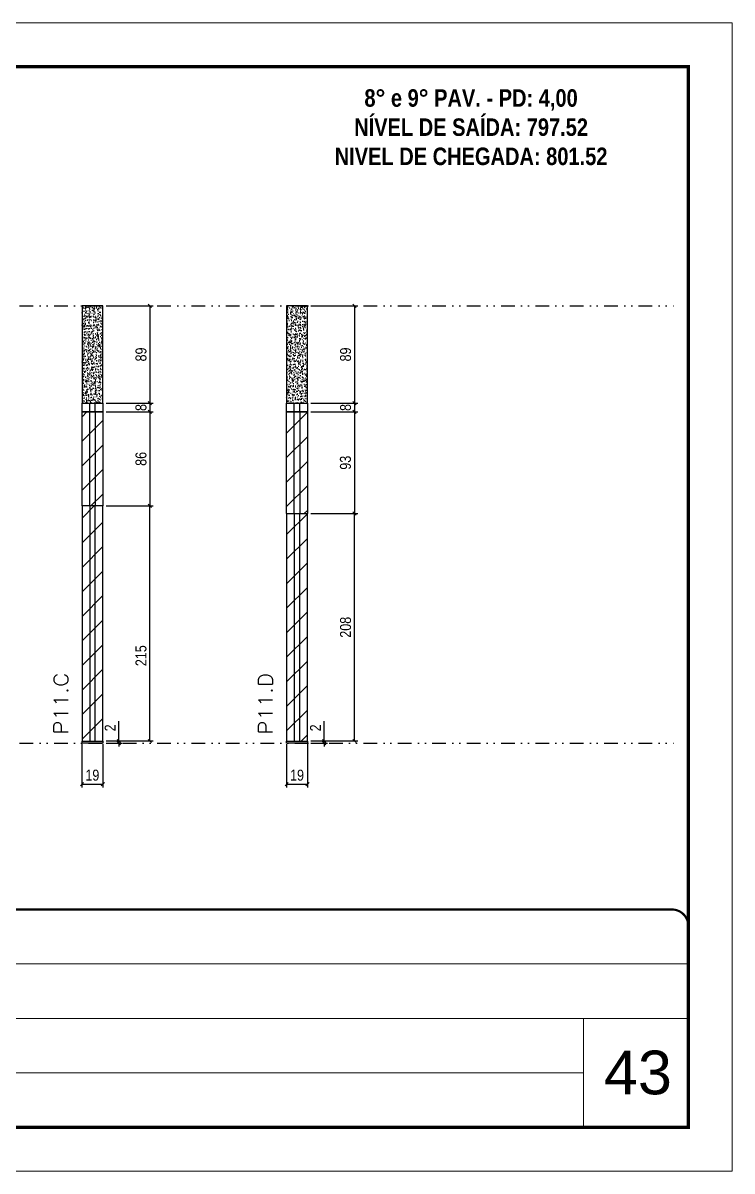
# Model space of a CAD drawing. Extents: x 28748 to 35002, y 14885 to 43501.
# Drawn here: x 32768 to 33417, y 30965 to 32015 of the extents above; entities that cross this region are included whole.
import ezdxf

# ---------------------------------------------------------------- set-up
doc = ezdxf.new("R2010")
doc.units = 0
for name, pattern in [('CONTINUO', [0]), ('DASHED', [0.75, 0.5, -0.25]), ('DIVIDE2', [0.625, 0.25, -0.125, 0, -0.125, 0, -0.125])]:
    doc.linetypes.add(name, pattern=pattern)
for name, color, linetype, lineweight in [('CARIMBO', 255, 'Continuous', 9), ('Folhas', 255, 'Continuous', 9), ('Hachura', 251, 'Continuous', 9), ('SARRAFO DE PRESSAO', 251, 'DASHED', 9), ('Texto Seção', 7, 'Continuous', 15)]:
    doc.layers.add(name, color=color, linetype=linetype, lineweight=lineweight)
for name, color, linetype in [('COTA', 241, 'Continuous'), ('NOMENCLATURA', 7, 'Continuous'), ('Nível', 160, 'Continuous'), ('Painéis', 200, 'Continuous'), ('SARR_2.2x7', 40, 'Continuous')]:
    doc.layers.add(name, color=color, linetype=linetype)
doc.styles.add('ARIAL', font='arial.ttf')
doc.styles.add('COTA TECNICA', font='techl___.ttf', dxfattribs={"height": 10})
doc.styles.add('COTA TECNICA-50', font='techl___.ttf', dxfattribs={"height": 10})
doc.styles.add('REGUA-120', font='ROMANS.shx', dxfattribs={"height": 15})
doc.styles.add('ROMANC', font='techb___.ttf', dxfattribs={"height": 2.5})
doc.dimstyles.new('COTA PAINEL-50', dxfattribs={"dimtxt": 10, "dimasz": 3, "dimexe": 3, "dimexo": 3, "dimgap": 3, "dimtad": 1, "dimdec": 1, "dimzin": 12, "dimdsep": 46, "dimtxsty": 'COTA TECNICA-50', "dimblk1": 'OBLIQUE', "dimblk2": 'OBLIQUE', "dimsah": 1, "dimcen": 0.9, "dimclrd": 4, "dimclre": 4, "dimclrt": 240, "dimadec": 1, "dimazin": 3, "dimtfac": 1, "dimtdec": 1, "dimtmove": 0, "dimatfit": 3, "dimfxl": 1, "dimtolj": 1, "dimtzin": 12, "dimarcsym": 0})
doc.dimstyles.new('PAINEL', dxfattribs={"dimtxt": 10, "dimasz": 3, "dimexe": 3, "dimexo": 3, "dimgap": 3, "dimtad": 1, "dimdec": 1, "dimzin": 12, "dimdsep": 46, "dimtxsty": 'COTA TECNICA', "dimblk1": 'OBLIQUE', "dimblk2": 'OBLIQUE', "dimsah": 1, "dimcen": 0.9, "dimclrd": 4, "dimclre": 4, "dimclrt": 240, "dimadec": 1, "dimazin": 3, "dimtfac": 1, "dimtdec": 1, "dimtmove": 0, "dimatfit": 3, "dimfxl": 1, "dimtolj": 1, "dimtzin": 12, "dimarcsym": 0})
pattern_1 = [(45, (-100272.658, -2076.637), (-11.2253202, 11.2253202), [])]

# ---------------------------------------------------------------- blocks, each defined once
blk = doc.blocks.new('9999999999')
at = {"color": 30, "linetype": 'CONTINUO'}
for p, q in [((98564.6, 34379.6), (99584, 34379.6)), ((98564.6, 34329.8), (99488, 34329.8)), ((99584, 34329.8), (99488, 34329.8)), ((99488, 34329.8), (99488, 34230.2)), ((98564.6, 34280), (99488, 34280))]:
    blk.add_line(p, q, dxfattribs=at)
at = {"color": 30, "linetype": 'CONTINUO', "const_width": 2}
blk.add_lwpolyline([(99584, 34230.2), (99584, 34414.4, 0.414214), (99569, 34429.4), (98229, 34429.4, 0.414214), (98214, 34414.4), (98214, 34245.2, 0.414214), (98229, 34230.2), (99584, 34230.2)], format="xyb", dxfattribs=at)
at = {"layer": 'Folhas'}
blk.add_lwpolyline([(98139, 34190.2), (99624, 34190.2), (99624, 35240.2), (98139, 35240.2)], close=True, dxfattribs=at)
at = {"layer": 'Folhas', "color": 30, "const_width": 3}
blk.add_lwpolyline([(98214, 34230.2), (99584, 34230.2), (99584, 35200.2), (98214, 35200.2)], close=True, dxfattribs=at)
blk = doc.blocks.new('_Oblique')
at = {"color": 0, "linetype": 'ByBlock', "lineweight": -2}
blk.add_line((-0.5, -0.5), (0.5, 0.5), dxfattribs=at)
blk = doc.blocks.new('*D912')
at = {"layer": 'COTA', "color": 4, "lineweight": -2, "transparency": 16777216}
for p, q in [((32822.3, 31355.3), (32822.3, 31315.9)), ((32841.3, 31355.3), (32841.3, 31315.9)), ((32822.3, 31318.9), (32841.3, 31318.9))]:
    blk.add_line(p, q, dxfattribs=at)
at = {"layer": 'Defpoints', "color": 0, "transparency": 16777216}
for p in [(32822.3, 31358.3), (32841.3, 31358.3), (32841.3, 31318.9)]:
    blk.add_point(p, dxfattribs=at)
at = {"layer": 'COTA', "color": 4, "lineweight": -2, "transparency": 16777216, "xscale": 3, "yscale": 3, "zscale": 3, "rotation": 180}
blk.add_blockref('_Oblique', (32822.3, 31318.9), dxfattribs=at)
at = {"layer": 'COTA', "color": 4, "lineweight": -2, "transparency": 16777216, "xscale": 3, "yscale": 3, "zscale": 3}
blk.add_blockref('_Oblique', (32841.3, 31318.9), dxfattribs=at)
at = {"layer": 'COTA', "color": 240, "transparency": 16777216, "insert": (32831.8, 31327), "char_height": 10, "attachment_point": 5, "style": 'COTA TECNICA'}
blk.add_mtext('\\A1;19', dxfattribs=at)
blk = doc.blocks.new('*D913')
at = {"layer": 'COTA', "color": 4, "lineweight": -2, "transparency": 16777216}
for p, q in [((32856.1, 31358.3), (32856.1, 31376.4)), ((32844.3, 31358.3), (32859.1, 31358.3)), ((32844.3, 31356.3), (32859.1, 31356.3)), ((32856.1, 31356.3), (32856.1, 31358.3)), ((32856.1, 31356.3), (32856.1, 31353.3))]:
    blk.add_line(p, q, dxfattribs=at)
at = {"layer": 'Defpoints', "color": 0, "transparency": 16777216}
for p in [(32841.3, 31358.3), (32841.3, 31356.3), (32856.1, 31358.3)]:
    blk.add_point(p, dxfattribs=at)
at = {"layer": 'COTA', "color": 4, "lineweight": -2, "transparency": 16777216, "xscale": 3, "yscale": 3, "zscale": 3}
for p, rotation in [((32856.1, 31358.3), 270), ((32856.1, 31356.3), 90)]:
    blk.add_blockref('_Oblique', p, dxfattribs=dict(at, rotation=rotation))
at = {"layer": 'COTA', "color": 240, "transparency": 16777216, "insert": (32848.1, 31370.3), "char_height": 10, "attachment_point": 5, "rotation": 90, "style": 'COTA TECNICA-50'}
blk.add_mtext('\\A1;2', dxfattribs=at)
blk = doc.blocks.new('*D1754')
at = {"layer": 'COTA', "color": 4, "linetype": 'ByBlock', "lineweight": -2, "transparency": 16777216}
for p, q in [((32844.3, 31756.3), (32887.4, 31756.3)), ((32884.4, 31756.3), (32884.4, 31667.3)), ((32844.3, 31667.3), (32887.4, 31667.3))]:
    blk.add_line(p, q, dxfattribs=at)
at = {"layer": 'Defpoints', "color": 0, "linetype": 'ByBlock', "transparency": 16777216}
for p in [(32841.3, 31756.3), (32841.3, 31667.3), (32884.4, 31667.3)]:
    blk.add_point(p, dxfattribs=at)
at = {"layer": 'COTA', "color": 4, "linetype": 'ByBlock', "lineweight": -2, "transparency": 16777216, "xscale": 3, "yscale": 3, "zscale": 3}
for p, rotation in [((32884.4, 31756.3), 90), ((32884.4, 31667.3), 270)]:
    blk.add_blockref('_Oblique', p, dxfattribs=dict(at, rotation=rotation))
at = {"layer": 'COTA', "color": 240, "linetype": 'ByBlock', "transparency": 16777216, "insert": (32876.3, 31711.8), "char_height": 10, "attachment_point": 5, "rotation": 90, "style": 'COTA TECNICA'}
blk.add_mtext('\\A1;89', dxfattribs=at)
blk = doc.blocks.new('*D1755')
at = {"layer": 'COTA', "color": 4, "linetype": 'ByBlock', "lineweight": -2, "transparency": 16777216}
for p, q in [((32844.3, 31573.3), (32887.4, 31573.3)), ((32884.4, 31358.3), (32884.4, 31573.3)), ((32844.3, 31358.3), (32887.4, 31358.3))]:
    blk.add_line(p, q, dxfattribs=at)
at = {"layer": 'Defpoints', "color": 0, "linetype": 'ByBlock', "transparency": 16777216}
for p in [(32841.3, 31573.3), (32884.4, 31573.3), (32841.3, 31358.3)]:
    blk.add_point(p, dxfattribs=at)
at = {"layer": 'COTA', "color": 4, "linetype": 'ByBlock', "lineweight": -2, "transparency": 16777216, "xscale": 3, "yscale": 3, "zscale": 3}
for p, rotation in [((32884.4, 31573.3), 90), ((32884.4, 31358.3), 270)]:
    blk.add_blockref('_Oblique', p, dxfattribs=dict(at, rotation=rotation))
at = {"layer": 'COTA', "color": 240, "linetype": 'ByBlock', "transparency": 16777216, "insert": (32876.3, 31436.3), "char_height": 10, "attachment_point": 5, "rotation": 90, "style": 'COTA TECNICA'}
blk.add_mtext('\\A1;215', dxfattribs=at)
blk = doc.blocks.new('*D914')
at = {"layer": 'COTA', "color": 4, "lineweight": -2, "transparency": 16777216}
for p, q in [((33009.5, 31355.3), (33009.5, 31315.9)), ((33028.5, 31355.3), (33028.5, 31315.9)), ((33009.5, 31318.9), (33028.5, 31318.9))]:
    blk.add_line(p, q, dxfattribs=at)
at = {"layer": 'Defpoints', "color": 0, "transparency": 16777216}
for p in [(33009.5, 31358.3), (33028.5, 31358.3), (33028.5, 31318.9)]:
    blk.add_point(p, dxfattribs=at)
at = {"layer": 'COTA', "color": 4, "lineweight": -2, "transparency": 16777216, "xscale": 3, "yscale": 3, "zscale": 3, "rotation": 180}
blk.add_blockref('_Oblique', (33009.5, 31318.9), dxfattribs=at)
at = {"layer": 'COTA', "color": 4, "lineweight": -2, "transparency": 16777216, "xscale": 3, "yscale": 3, "zscale": 3}
blk.add_blockref('_Oblique', (33028.5, 31318.9), dxfattribs=at)
at = {"layer": 'COTA', "color": 240, "transparency": 16777216, "insert": (33019, 31327), "char_height": 10, "attachment_point": 5, "style": 'COTA TECNICA'}
blk.add_mtext('\\A1;19', dxfattribs=at)
blk = doc.blocks.new('*D915')
at = {"layer": 'COTA', "color": 4, "lineweight": -2, "transparency": 16777216}
for p, q in [((33043.9, 31358.3), (33043.9, 31376.4)), ((33031.5, 31358.3), (33046.9, 31358.3)), ((33031.5, 31356.3), (33046.9, 31356.3)), ((33043.9, 31356.3), (33043.9, 31358.3)), ((33043.9, 31356.3), (33043.9, 31353.3))]:
    blk.add_line(p, q, dxfattribs=at)
at = {"layer": 'Defpoints', "color": 0, "transparency": 16777216}
for p in [(33028.5, 31358.3), (33028.5, 31356.3), (33043.9, 31358.3)]:
    blk.add_point(p, dxfattribs=at)
at = {"layer": 'COTA', "color": 4, "lineweight": -2, "transparency": 16777216, "xscale": 3, "yscale": 3, "zscale": 3}
for p, rotation in [((33043.9, 31358.3), 270), ((33043.9, 31356.3), 90)]:
    blk.add_blockref('_Oblique', p, dxfattribs=dict(at, rotation=rotation))
at = {"layer": 'COTA', "color": 240, "transparency": 16777216, "insert": (33035.9, 31370.3), "char_height": 10, "attachment_point": 5, "rotation": 90, "style": 'COTA TECNICA-50'}
blk.add_mtext('\\A1;2', dxfattribs=at)
blk = doc.blocks.new('*D1756')
at = {"layer": 'COTA', "color": 4, "linetype": 'ByBlock', "lineweight": -2, "transparency": 16777216}
for p, q in [((33031.5, 31756.3), (33074.5, 31756.3)), ((33071.5, 31756.3), (33071.5, 31667.3)), ((33031.5, 31667.3), (33074.5, 31667.3))]:
    blk.add_line(p, q, dxfattribs=at)
at = {"layer": 'Defpoints', "color": 0, "linetype": 'ByBlock', "transparency": 16777216}
for p in [(33028.5, 31756.3), (33028.5, 31667.3), (33071.5, 31667.3)]:
    blk.add_point(p, dxfattribs=at)
at = {"layer": 'COTA', "color": 4, "linetype": 'ByBlock', "lineweight": -2, "transparency": 16777216, "xscale": 3, "yscale": 3, "zscale": 3}
for p, rotation in [((33071.5, 31756.3), 90), ((33071.5, 31667.3), 270)]:
    blk.add_blockref('_Oblique', p, dxfattribs=dict(at, rotation=rotation))
at = {"layer": 'COTA', "color": 240, "linetype": 'ByBlock', "transparency": 16777216, "insert": (33063.4, 31711.8), "char_height": 10, "attachment_point": 5, "rotation": 90, "style": 'COTA TECNICA'}
blk.add_mtext('\\A1;89', dxfattribs=at)
blk = doc.blocks.new('*D1757')
at = {"layer": 'COTA', "color": 4, "linetype": 'ByBlock', "lineweight": -2, "transparency": 16777216}
for p, q in [((33031.5, 31566.3), (33074.5, 31566.3)), ((33071.5, 31358.3), (33071.5, 31566.3)), ((33031.5, 31358.3), (33074.5, 31358.3))]:
    blk.add_line(p, q, dxfattribs=at)
at = {"layer": 'Defpoints', "color": 0, "linetype": 'ByBlock', "transparency": 16777216}
for p in [(33028.5, 31566.3), (33071.5, 31566.3), (33028.5, 31358.3)]:
    blk.add_point(p, dxfattribs=at)
at = {"layer": 'COTA', "color": 4, "linetype": 'ByBlock', "lineweight": -2, "transparency": 16777216, "xscale": 3, "yscale": 3, "zscale": 3}
for p, rotation in [((33071.5, 31566.3), 90), ((33071.5, 31358.3), 270)]:
    blk.add_blockref('_Oblique', p, dxfattribs=dict(at, rotation=rotation))
at = {"layer": 'COTA', "color": 240, "linetype": 'ByBlock', "transparency": 16777216, "insert": (33063.4, 31462.3), "char_height": 10, "attachment_point": 5, "rotation": 90, "style": 'COTA TECNICA'}
blk.add_mtext('\\A1;208', dxfattribs=at)
blk = doc.blocks.new('*D895')
at = {"layer": 'COTA', "color": 4, "lineweight": -2, "transparency": 16777216}
for p, q in [((32844.3, 31659.3), (32887.4, 31659.3)), ((32884.4, 31659.3), (32884.4, 31573.3)), ((32844.3, 31573.3), (32887.4, 31573.3))]:
    blk.add_line(p, q, dxfattribs=at)
at = {"layer": 'Defpoints', "color": 0, "transparency": 16777216}
for p in [(32841.3, 31659.3), (32841.3, 31573.3), (32884.4, 31573.3)]:
    blk.add_point(p, dxfattribs=at)
at = {"layer": 'COTA', "color": 4, "lineweight": -2, "transparency": 16777216, "xscale": 3, "yscale": 3, "zscale": 3}
for p, rotation in [((32884.4, 31659.3), 90), ((32884.4, 31573.3), 270)]:
    blk.add_blockref('_Oblique', p, dxfattribs=dict(at, rotation=rotation))
at = {"layer": 'COTA', "color": 240, "transparency": 16777216, "insert": (32876.3, 31616.3), "char_height": 10, "attachment_point": 5, "rotation": 90, "style": 'COTA TECNICA'}
blk.add_mtext('\\A1;86', dxfattribs=at)
blk = doc.blocks.new('*D896')
at = {"layer": 'COTA', "color": 4, "lineweight": -2, "transparency": 16777216}
for p, q in [((33031.5, 31659.3), (33074.5, 31659.3)), ((33071.5, 31659.3), (33071.5, 31566.3)), ((33031.5, 31566.3), (33074.5, 31566.3))]:
    blk.add_line(p, q, dxfattribs=at)
at = {"layer": 'Defpoints', "color": 0, "transparency": 16777216}
for p in [(33028.5, 31659.3), (33028.5, 31566.3), (33071.5, 31566.3)]:
    blk.add_point(p, dxfattribs=at)
at = {"layer": 'COTA', "color": 4, "lineweight": -2, "transparency": 16777216, "xscale": 3, "yscale": 3, "zscale": 3}
for p, rotation in [((33071.5, 31659.3), 90), ((33071.5, 31566.3), 270)]:
    blk.add_blockref('_Oblique', p, dxfattribs=dict(at, rotation=rotation))
at = {"layer": 'COTA', "color": 240, "transparency": 16777216, "insert": (33063.3, 31612.8), "char_height": 10, "attachment_point": 5, "rotation": 90, "style": 'COTA TECNICA'}
blk.add_mtext('\\A1;93', dxfattribs=at)
blk = doc.blocks.new('*D2620')
at = {"layer": 'COTA', "color": 4, "lineweight": -2, "transparency": 16777216}
for p, q in [((32844.3, 31667.3), (32887.4, 31667.3)), ((32844.3, 31659.3), (32887.4, 31659.3)), ((32884.4, 31667.3), (32884.4, 31659.3))]:
    blk.add_line(p, q, dxfattribs=at)
at = {"layer": 'Defpoints', "color": 0, "transparency": 16777216}
for p in [(32841.3, 31667.3), (32841.3, 31659.3), (32884.4, 31659.3)]:
    blk.add_point(p, dxfattribs=at)
at = {"layer": 'COTA', "color": 4, "lineweight": -2, "transparency": 16777216, "xscale": 3, "yscale": 3, "zscale": 3}
for p, rotation in [((32884.4, 31667.3), 90), ((32884.4, 31659.3), 270)]:
    blk.add_blockref('_Oblique', p, dxfattribs=dict(at, rotation=rotation))
at = {"layer": 'COTA', "color": 240, "transparency": 16777216, "insert": (32876.3, 31663.3), "char_height": 10, "attachment_point": 5, "rotation": 90, "style": 'COTA TECNICA'}
blk.add_mtext('\\A1;8', dxfattribs=at)
blk = doc.blocks.new('*D2621')
at = {"layer": 'COTA', "color": 4, "lineweight": -2, "transparency": 16777216}
for p, q in [((33031.5, 31667.3), (33074.5, 31667.3)), ((33031.5, 31659.3), (33074.5, 31659.3)), ((33071.5, 31667.3), (33071.5, 31659.3))]:
    blk.add_line(p, q, dxfattribs=at)
at = {"layer": 'Defpoints', "color": 0, "transparency": 16777216}
for p in [(33028.5, 31667.3), (33028.5, 31659.3), (33071.5, 31659.3)]:
    blk.add_point(p, dxfattribs=at)
at = {"layer": 'COTA', "color": 4, "lineweight": -2, "transparency": 16777216, "xscale": 3, "yscale": 3, "zscale": 3}
for p, rotation in [((33071.5, 31667.3), 90), ((33071.5, 31659.3), 270)]:
    blk.add_blockref('_Oblique', p, dxfattribs=dict(at, rotation=rotation))
at = {"layer": 'COTA', "color": 240, "transparency": 16777216, "insert": (33063.4, 31663.3), "char_height": 10, "attachment_point": 5, "rotation": 90, "style": 'COTA TECNICA'}
blk.add_mtext('\\A1;8', dxfattribs=at)

msp = doc.modelspace()

# ---------------------------------------------------------------- hatches: boundary and pattern name
at = {"layer": 'COTA', "linetype": 'ByBlock'}
h = msp.add_hatch(dxfattribs=at)
h.set_pattern_fill('AR-CONC', color=256, scale=0.03)
h.set_pattern_definition([(50, (-98849.2435, -2024.6368), (5.46554007, -0.47817257), [0.5715, -6.2865]), (355, (-98849.2435, -2024.637), (-1.05730264, 5.73170536), [0.4572, -5.02921753]), (100.4514447, (-98848.788, -2024.6766), (4.40823741, 5.25353256), [0.48570026, -5.34270734]), (46.1842, (-98849.2435, -2023.113), (8.13237123, -1.26126984), [0.85725, -9.42975]), (96.6355576, (-98848.566, -2023.218), (7.122124, 7.42278374), [0.7285507, -8.01406824]), (351.184151, (-98849.2435, -2023.113), (7.122124, 7.42278374), [0.685799, -7.54379196]), (21, (-98848.4815, -2023.4938), (4.54843174, -3.06795595), [0.5715, -6.2865]), (326, (-98848.4815, -2023.494), (1.85406085, 5.52563898), [0.4572, -5.0292]), (71.451445, (-98848.1025, -2023.7494), (6.40249258, 2.45768307), [0.48570026, -5.34269813]), (37.5, (-98849.2435, -2024.6368), (0.092658098, 2.536651166), [0, -4.96824, 0, -5.1054, 0, -5.04825]), (7.5, (-98849.2435, -2024.6368), (2.004589875, 3.005417245), [0, -2.91084, 0, -4.85394, 0, -1.92405]), (327.5, (-98850.9428, -2024.6368), (4.067717855, -0.17186232), [0, -1.905, 0, -5.9436, 0, -7.8867]), (317.5, (-98851.7048, -2024.6368), (4.44387544, 0.76279473), [0, -2.4765, 0, -3.94716, 0, -5.6007])])
h.paths.add_polyline_path([(32841.34, 31756.28), (32822.34, 31756.28), (32822.34, 31667.28), (32841.34, 31667.28)])
h = msp.add_hatch(dxfattribs=at)
h.set_pattern_fill('AR-CONC', color=256, scale=0.03)
h.set_pattern_definition([(50, (-98882.1915, -2031.6368), (5.46554007, -0.47817257), [0.5715, -6.2865]), (355, (-98882.1915, -2031.637), (-1.05730264, 5.73170536), [0.4572, -5.02921753]), (100.4514447, (-98881.736, -2031.6766), (4.40823741, 5.25353256), [0.48570026, -5.34270734]), (46.1842, (-98882.1915, -2030.113), (8.13237123, -1.26126984), [0.85725, -9.42975]), (96.6355576, (-98881.514, -2030.218), (7.122124, 7.42278374), [0.7285507, -8.01406824]), (351.184151, (-98882.1915, -2030.113), (7.122124, 7.42278374), [0.685799, -7.54379196]), (21, (-98881.4295, -2030.4938), (4.54843174, -3.06795595), [0.5715, -6.2865]), (326, (-98881.4295, -2030.494), (1.85406085, 5.52563898), [0.4572, -5.0292]), (71.451445, (-98881.0505, -2030.7494), (6.40249258, 2.45768307), [0.48570026, -5.34269813]), (37.5, (-98882.1915, -2031.6368), (0.092658098, 2.536651166), [0, -4.96824, 0, -5.1054, 0, -5.04825]), (7.5, (-98882.1915, -2031.6368), (2.004589875, 3.005417245), [0, -2.91084, 0, -4.85394, 0, -1.92405]), (327.5, (-98883.8908, -2031.6368), (4.067717855, -0.17186232), [0, -1.905, 0, -5.9436, 0, -7.8867]), (317.5, (-98884.6528, -2031.6368), (4.44387544, 0.76279473), [0, -2.4765, 0, -3.94716, 0, -5.6007])])
h.paths.add_polyline_path([(33028.46, 31756.28), (33009.46, 31756.28), (33009.46, 31667.28), (33028.46, 31667.28)])
at = {"layer": 'Hachura'}
h = msp.add_hatch(dxfattribs=at)
h.set_pattern_fill('ANSI31', color=256, scale=5)
h.paths.add_polyline_path([(32841.34, 31659.28), (32822.34, 31659.28), (32822.34, 31573.28), (32841.34, 31573.28)])
h = msp.add_hatch(dxfattribs=at)
h.set_pattern_fill('ANSI31', color=256, scale=5)
h.paths.add_polyline_path([(33028.46, 31659.28), (33009.46, 31659.28), (33009.46, 31566.28), (33028.46, 31566.28)])
at = {"layer": 'Hachura', "linetype": 'ByBlock'}
h = msp.add_hatch(dxfattribs=at)
h.set_pattern_fill('ANSI31', color=256, scale=5)
h.set_pattern_definition(pattern_1)
h.paths.add_polyline_path([(32841.34, 31573.28), (32822.34, 31573.28), (32822.34, 31358.28), (32841.34, 31358.28)])
h = msp.add_hatch(dxfattribs=at)
h.set_pattern_fill('ANSI31', color=256, scale=5)
h.set_pattern_definition(pattern_1)
h.paths.add_polyline_path([(33028.46, 31566.28), (33009.46, 31566.28), (33009.46, 31358.28), (33028.46, 31358.28)])

# ---------------------------------------------------------------- linework, layer by layer
at = {"layer": 'COTA', "linetype": 'ByBlock'}
for points in [[(32822.34, 31667.28), (32841.34, 31667.28), (32841.34, 31756.28), (32822.34, 31756.28)], [(33009.46, 31667.28), (33028.46, 31667.28), (33028.46, 31756.28), (33009.46, 31756.28)]]:
    msp.add_lwpolyline(points, close=True, dxfattribs=at)
at = {"layer": 'Nível', "color": 4, "linetype": 'DIVIDE2', "ltscale": 50}
for p, q in [((32010.51, 31756.28), (33363.34, 31756.28)), ((32010.51, 31356.28), (33363.34, 31356.28))]:
    msp.add_line(p, q, dxfattribs=at)
at = {"layer": 'Painéis'}
for p, q in [((32841.34, 31659.28), (32822.34, 31659.28)), ((32822.34, 31659.28), (32841.34, 31659.28)), ((32822.34, 31573.28), (32822.34, 31659.28)), ((32841.34, 31659.28), (32841.34, 31573.28)), ((33028.46, 31659.28), (33009.46, 31659.28)), ((33009.46, 31566.28), (33009.46, 31659.28)), ((33028.46, 31659.28), (33009.46, 31659.28)), ((33009.46, 31659.28), (33028.46, 31659.28)), ((33028.46, 31659.28), (33028.46, 31566.28)), ((32822.34, 31573.28), (32822.34, 31358.28)), ((32841.34, 31573.28), (32822.34, 31573.28)), ((32841.34, 31358.28), (32841.34, 31573.28)), ((33009.46, 31566.28), (33009.46, 31358.28)), ((33009.46, 31566.28), (33028.46, 31566.28)), ((33028.46, 31358.28), (33028.46, 31566.28)), ((32822.34, 31358.28), (32841.34, 31358.28)), ((33009.46, 31358.28), (33028.46, 31358.28))]:
    msp.add_line(p, q, dxfattribs=at)
for points in [[(32822.34, 31667.28), (32841.34, 31667.28), (32841.34, 31659.28), (32822.34, 31659.28)], [(33009.46, 31667.28), (33028.46, 31667.28), (33028.46, 31659.28), (33009.46, 31659.28)], [(32822.34, 31358.28), (32841.34, 31358.28), (32841.34, 31356.28), (32822.34, 31356.28)], [(33009.46, 31358.28), (33028.46, 31358.28), (33028.46, 31356.28), (33009.46, 31356.28)]]:
    msp.add_lwpolyline(points, close=True, dxfattribs=at)
at = {"layer": 'SARR_2.2x7'}
for p, q in [((32829.34, 31659.28), (32829.34, 31667.28)), ((32829.34, 31573.28), (32829.34, 31659.28)), ((32834.34, 31659.28), (32834.34, 31667.28)), ((32834.34, 31659.28), (32834.34, 31573.28)), ((33016.46, 31659.28), (33016.46, 31667.28)), ((33016.46, 31566.28), (33016.46, 31659.28)), ((33021.46, 31659.28), (33021.46, 31667.28)), ((33021.46, 31659.28), (33021.46, 31566.28)), ((32829.34, 31573.28), (32829.34, 31358.28)), ((32834.34, 31358.28), (32834.34, 31573.28)), ((33016.46, 31566.28), (33016.46, 31358.28)), ((33021.46, 31358.28), (33021.46, 31566.28))]:
    msp.add_line(p, q, dxfattribs=at)

# ---------------------------------------------------------------- block references
at = {"layer": 'SARRAFO DE PRESSAO', "color": 6, "linetype": 'ByBlock'}
msp.add_blockref('9999999999', (-66207.14, -3225.21), dxfattribs=at)

# ---------------------------------------------------------------- texts
at = {"layer": 'CARIMBO', "style": 'ARIAL'}
msp.add_text('43', height=40, dxfattribs=at).set_placement((33299.7, 31035.14))
at = {"layer": 'NOMENCLATURA', "color": 2, "insert": (33178.17, 31981.05), "char_height": 16, "attachment_point": 2, "style": 'ROMANC'}
msp.add_mtext_dynamic_manual_height_columns('\\P8° e 9° PAV. - PD: 4,00\\PNÍVEL DE SAÍDA: 797.52\\PNIVEL DE CHEGADA: 801.52', width=300.2766, gutter_width=1, heights=[0], dxfattribs=at)
at = {"layer": 'Texto Seção', "style": 'REGUA-120', "width": 1.1}
for s, p in [('P11.C', (32809.54, 31364.17)), ('P11.D', (32996.69, 31364.17))]:
    msp.add_text(s, height=13, rotation=90, dxfattribs=at).set_placement(p)

# ---------------------------------------------------------------- dimensions: what is measured, and where the dimension line sits
at = {"layer": 'COTA', "linetype": 'ByBlock'}
for base, p1, p2, picture, middle in [((32884.42, 31667.28), (32841.34, 31756.28), (32841.34, 31667.28), '*D1754', (32876.32, 31711.78)), ((33071.54, 31667.28), (33028.46, 31756.28), (33028.46, 31667.28), '*D1756', (33063.44, 31711.78)), ((33071.54, 31566.28), (33028.46, 31358.28), (33028.46, 31566.28), '*D1757', (33063.42, 31462.28))]:
    dim = msp.add_linear_dim(base=base, p1=p1, p2=p2, angle=90, dimstyle='PAINEL', dxfattribs=at)
    dim.commit()
    dim.dimension.update_dxf_attribs({"geometry": picture, "text_midpoint": middle})
at = {"layer": 'COTA'}
for base, p1, p2, dimstyle, picture, middle in [((32884.42, 31659.28), (32841.34, 31667.28), (32841.34, 31659.28), 'PAINEL', '*D2620', (32884.42, 31663.28)), ((33071.54, 31659.28), (33028.46, 31667.28), (33028.46, 31659.28), 'PAINEL', '*D2621', (33071.54, 31663.28)), ((32856.15, 31358.28), (32841.34, 31356.28), (32841.34, 31358.28), 'COTA PAINEL-50', '*D913', (32856.15, 31370.33)), ((33043.94, 31358.28), (33028.46, 31356.28), (33028.46, 31358.28), 'COTA PAINEL-50', '*D915', (33043.94, 31370.33))]:
    dim = msp.add_linear_dim(base=base, p1=p1, p2=p2, angle=90, dimstyle=dimstyle, dxfattribs=at)
    dim.commit()
    dim.dimension.update_dxf_attribs({"geometry": picture, "text_midpoint": middle, "dimtype": 160})
for base, p1, p2, picture, middle in [((32884.42, 31573.28), (32841.34, 31659.28), (32841.34, 31573.28), '*D895', (32876.3, 31616.28)), ((33071.54, 31566.28), (33028.46, 31659.28), (33028.46, 31566.28), '*D896', (33063.3, 31612.78))]:
    dim = msp.add_linear_dim(base=base, p1=p1, p2=p2, angle=90, dimstyle='PAINEL', dxfattribs=at)
    dim.commit()
    dim.dimension.update_dxf_attribs({"geometry": picture, "text_midpoint": middle})
at = {"layer": 'COTA', "linetype": 'ByBlock'}
dim = msp.add_linear_dim(base=(32884.42, 31573.28), p1=(32841.34, 31358.28), p2=(32841.34, 31573.28), angle=90, dimstyle='PAINEL', dxfattribs=at)
dim.commit()
dim.dimension.update_dxf_attribs({"geometry": '*D1755', "text_midpoint": (32884.42, 31436.28), "dimtype": 160})
at = {"layer": 'COTA'}
for base, p1, p2, picture, middle in [((32841.34, 31318.93), (32822.34, 31358.28), (32841.34, 31358.28), '*D912', (32831.84, 31327.02)), ((33028.46, 31318.93), (33009.46, 31358.28), (33028.46, 31358.28), '*D914', (33018.96, 31327.02))]:
    dim = msp.add_linear_dim(base=base, p1=p1, p2=p2, dimstyle='PAINEL', override={"dimarcsym": 2}, dxfattribs=at)
    dim.commit()
    dim.dimension.update_dxf_attribs({"geometry": picture, "text_midpoint": middle})

doc.saveas('drawing.dxf')
